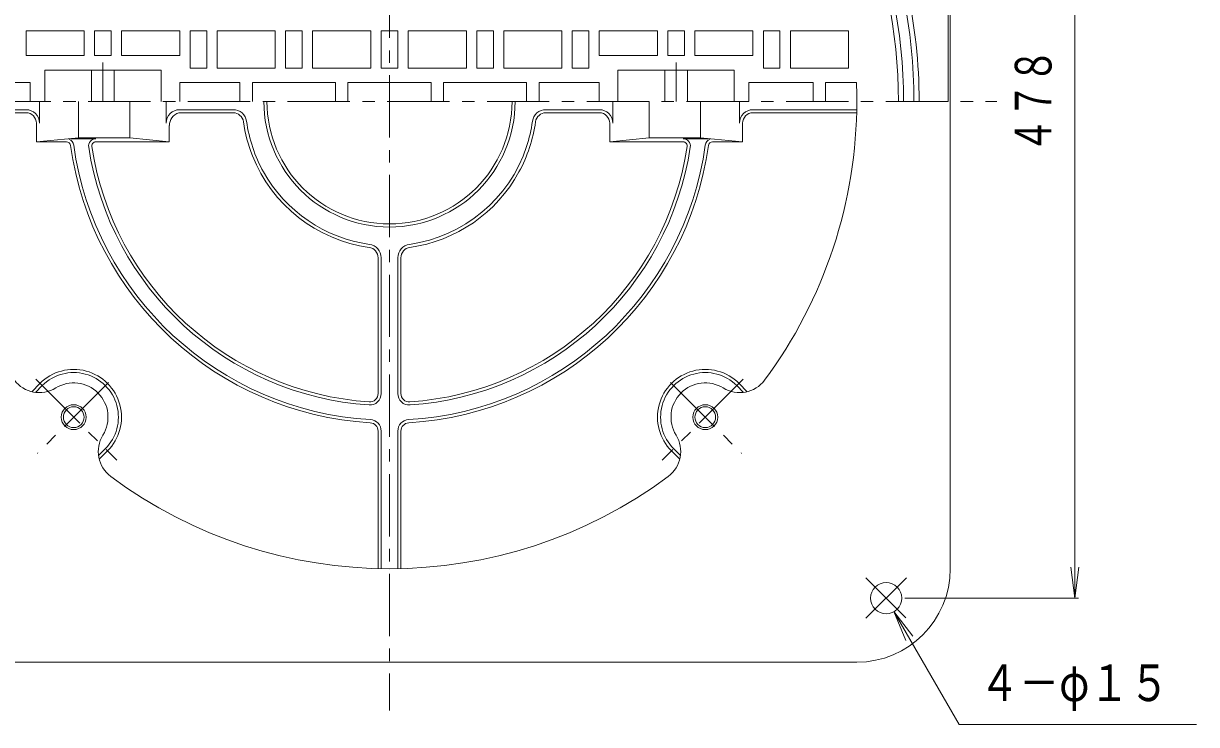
# Model space of a CAD drawing. Units: millimetres, scale not verified. Extents: x -589 to 461, y -801 to 845.
# Drawn here: x -229 to 336, y -58 to 279 of the extents above; entities that cross this region are included whole.
import ezdxf
from ezdxf.enums import TextEntityAlignment as Align

# ---------------------------------------------------------------- set-up
doc = ezdxf.new("R2010")
doc.units = ezdxf.units.MM
doc.header["$LTSCALE"] = 6
doc.linetypes.add('CHAIN1', pattern=[8, 5, -1, 1, -1])
for name, color, linetype, lineweight in [('0-1_躯体', 2, 'Continuous', 18), ('0-2_仕上', 3, 'Continuous', 18), ('0-4_その他', 7, 'Continuous', 18)]:
    doc.layers.add(name, color=color, linetype=linetype, lineweight=lineweight)
doc.styles.add('ＭＳ ゴシック', font='')
doc.styles.get('ＭＳ ゴシック').set_extended_font_data('MS Gothic')

msp = doc.modelspace()

# ---------------------------------------------------------------- linework, layer by layer
at = {"layer": '0-1_躯体'}
for p, q in [((216.424, 466.963), (216.424, 241.963)), ((217.424, 466.963), (217.424, 16.964)), ((196.292, 12.547), (176.842, -6.903)), ((176.843, 12.545), (196.098, -6.711)), ((172.424, -28.036), (-277.576, -28.036))]:
    msp.add_line(p, q, dxfattribs=at)
msp.add_circle((186.566, 2.821), 7.5, dxfattribs=at)
for centre, radius, start, end in [((-52.576, 241.963), 252.5, 0, 180), ((-52.576, 241.963), 247.5, 0, 180), ((-52.576, 241.963), 255, 0, 12.35406), ((-52.576, 241.963), 225, 323.39368, 0), ((-221.154, 116.737), 15, 216.60628, 301.69508), ((116.002, 116.737), 15, 238.30492, 323.39372), ((-204.604, 89.935), 16.5, 328.30493, 121.69507), ((99.452, 89.935), 16.5, 58.30493, 211.69507), ((-177.802, 73.385), 15, 148.30492, 233.39372), ((72.65, 73.385), 15, 306.60628, 31.69508), ((-52.576, 241.963), 225, 233.39368, 306.60634), ((172.424, 16.964), 45, 270, 0)]:
    msp.add_arc(centre, radius, start, end, dxfattribs=at)
at = {"layer": '0-2_仕上', "linetype": 'CHAIN1'}
for p, q in [((-52.576, 446.527), (-52.576, -51.303)), ((-190.576, 260.71), (-190.576, 241.963)), ((85.424, 260.71), (85.424, 241.963)), ((-341.632, 241.963), (239.77, 241.963)), ((-222.911, 108.243), (-183.861, 69.192)), ((117.759, 108.243), (78.709, 69.192)), ((-187.892, 106.647), (-222.111, 72.428)), ((82.74, 106.647), (116.959, 72.428))]:
    msp.add_line(p, q, dxfattribs=at)
at = {"layer": '0-2_仕上'}
for p, q in [((-199.576, 275.963), (-227.576, 275.963)), ((-227.576, 275.963), (-227.576, 263.963)), ((-186.576, 275.963), (-194.576, 275.963)), ((-194.576, 275.963), (-194.576, 263.963)), ((-186.576, 275.963), (-186.576, 263.963)), ((-153.576, 275.963), (-181.576, 275.963)), ((-181.576, 275.963), (-181.576, 263.963)), ((-153.576, 275.963), (-153.576, 263.963)), ((-140.576, 275.963), (-140.576, 257.963)), ((-107.576, 275.963), (-107.576, 257.964)), ((-94.576, 275.963), (-94.576, 257.964)), ((-61.576, 275.963), (-89.576, 275.963)), ((-89.576, 275.963), (-89.576, 257.964)), ((-61.576, 275.963), (-61.576, 257.964)), ((-56.576, 275.963), (-48.576, 275.963)), ((-56.576, 275.963), (-56.576, 257.964)), ((-48.576, 275.963), (-48.576, 257.964)), ((-43.576, 275.963), (-15.576, 275.963)), ((-43.576, 275.963), (-43.576, 257.964)), ((-15.576, 275.963), (-15.576, 257.964)), ((-10.576, 275.963), (-10.576, 257.964)), ((2.424, 275.963), (2.424, 257.964)), ((30.424, 275.963), (2.424, 275.963)), ((30.424, 275.963), (30.424, 257.964)), ((35.424, 275.963), (35.424, 257.964)), ((48.424, 275.963), (76.424, 275.963)), ((76.424, 275.963), (76.424, 263.963)), ((81.424, 275.963), (89.424, 275.963)), ((81.424, 275.963), (81.424, 263.963)), ((89.424, 275.963), (89.424, 263.963)), ((94.424, 275.963), (122.424, 275.963)), ((122.424, 275.963), (122.424, 263.963)), ((127.424, 275.963), (127.424, 257.963)), ((140.424, 275.963), (140.424, 257.963)), ((-186.576, 263.963), (-194.576, 263.963)), ((-153.576, 263.963), (-181.576, 263.963)), ((81.424, 263.963), (89.424, 263.963)), ((-162.576, 256.963), (-218.576, 256.963)), ((-218.576, 256.963), (-218.576, 241.963)), ((-196.076, 256.963), (-196.076, 241.963)), ((-185.076, 256.963), (-185.076, 241.963)), ((-162.576, 256.963), (-162.576, 241.963)), ((-140.576, 257.963), (-148.576, 257.963)), ((-107.576, 257.963), (-135.576, 257.963)), ((-94.576, 257.964), (-102.576, 257.964)), ((-61.576, 257.964), (-89.576, 257.964)), ((-56.576, 257.964), (-48.576, 257.964)), ((-43.576, 257.964), (-15.576, 257.964)), ((-10.576, 257.964), (-2.576, 257.964)), ((2.424, 257.964), (30.424, 257.964)), ((35.424, 257.964), (43.424, 257.964)), ((57.424, 256.963), (113.424, 256.963)), ((57.424, 256.963), (57.424, 241.963)), ((79.924, 256.963), (79.924, 241.963)), ((90.924, 256.963), (90.924, 241.963)), ((113.424, 256.963), (113.424, 241.963)), ((127.424, 257.963), (135.424, 257.963)), ((140.424, 257.963), (168.424, 257.963)), ((-225.576, 250.963), (-256.576, 250.963)), ((-225.576, 250.963), (-225.576, 241.963)), ((-153.576, 250.963), (-153.576, 241.963)), ((-124.576, 250.963), (-153.576, 250.963)), ((-124.576, 250.963), (-124.576, 241.963)), ((-78.576, 250.963), (-78.576, 241.963)), ((-72.576, 250.963), (-32.576, 250.963)), ((-72.576, 250.963), (-72.576, 241.963)), ((-32.576, 250.963), (-32.576, 241.963)), ((-26.576, 250.963), (13.424, 250.963)), ((-26.576, 250.963), (-26.576, 241.963)), ((13.424, 250.963), (13.424, 241.963)), ((19.424, 250.963), (19.424, 241.963)), ((19.424, 250.963), (48.424, 250.963)), ((48.424, 250.963), (48.424, 241.963)), ((120.424, 250.963), (151.424, 250.963)), ((120.424, 250.963), (120.424, 241.963)), ((151.424, 250.963), (151.424, 241.963)), ((157.424, 250.963), (172.244, 250.963)), ((157.424, 250.963), (157.424, 241.963)), ((-277.54, 237.963), (-227.577, 237.963)), ((-221.078, 231.463), (-221.078, 241.963)), ((-202.391, 224.463), (-202.391, 241.963)), ((-160.091, 231.463), (-160.091, 241.963)), ((-153.591, 237.963), (-127.847, 237.963)), ((48.439, 237.963), (22.695, 237.963)), ((54.939, 231.463), (54.939, 241.963)), ((97.239, 224.463), (97.239, 241.963)), ((115.926, 231.463), (115.926, 241.963)), ((172.388, 237.963), (122.426, 237.963)), ((-227.577, 236.463), (-277.509, 236.463)), ((-154.059, 236.463), (-127.847, 236.463)), ((48.439, 236.463), (22.695, 236.463)), ((122.426, 236.463), (172.357, 236.463)), ((-222.577, 231.463), (-222.577, 222.463)), ((-158.591, 222.463), (-158.591, 230.275)), ((53.439, 231.463), (53.439, 222.463)), ((117.426, 231.463), (117.426, 222.463)), ((-222.577, 222.463), (-202.391, 224.463)), ((-222.577, 222.463), (-208.097, 222.463)), ((-193.95, 223.963), (-205.882, 223.963)), ((-193.95, 222.463), (-158.591, 222.463)), ((-177.597, 224.463), (-158.591, 222.463)), ((72.445, 224.463), (53.439, 222.463)), ((88.799, 222.463), (53.439, 222.463)), ((88.799, 223.963), (100.73, 223.963)), ((117.426, 222.463), (97.239, 224.463)), ((117.426, 222.463), (102.945, 222.463)), ((-58.076, 166.692), (-58.076, 101.284)), ((-56.576, 166.692), (-56.576, 101.284)), ((-48.576, 166.692), (-48.576, 101.284)), ((-47.076, 166.692), (-47.076, 101.284)), ((-220.867, 106.199), (-224.863, 102.203)), ((-219.807, 105.138), (-223.083, 101.862)), ((114.655, 105.138), (117.931, 101.862)), ((115.715, 106.199), (119.711, 102.203)), ((-58.076, 83.247), (-58.076, 17.03)), ((-56.576, 83.247), (-56.576, 16.999)), ((-48.576, 83.247), (-48.576, 16.999)), ((-47.076, 83.247), (-47.076, 17.03)), ((-189.401, 74.732), (-192.677, 71.456)), ((-188.34, 73.672), (-192.336, 69.676)), ((83.189, 73.672), (87.184, 69.676)), ((84.249, 74.732), (87.525, 71.456))]:
    msp.add_line(p, q, dxfattribs=at)
for points in [[(-199.576, 275.963), (-199.576, 263.963), (-227.576, 263.963)], [(-140.576, 275.963), (-148.576, 275.963), (-148.576, 257.963)], [(-107.576, 275.963), (-135.576, 275.963), (-135.576, 257.963)], [(-94.576, 275.963), (-102.576, 275.963), (-102.576, 257.964)], [(-10.576, 275.963), (-2.576, 275.963), (-2.576, 257.964)], [(35.424, 275.963), (43.424, 275.963), (43.424, 257.964)], [(48.424, 275.963), (48.424, 263.963), (76.424, 263.963)], [(94.424, 275.963), (94.424, 263.963), (122.424, 263.963)], [(127.424, 275.963), (135.424, 275.963), (135.424, 257.963)], [(140.424, 275.963), (168.424, 275.963), (168.424, 257.963)], [(-78.576, 250.963), (-118.576, 250.963), (-118.576, 241.963)], [(-202.391, 224.463), (-177.597, 224.463), (-177.597, 241.963)], [(97.239, 224.463), (72.445, 224.463), (72.445, 241.963)]]:
    msp.add_lwpolyline(points, dxfattribs=at)
for centre, radius in [((-204.604, 89.935), 6), ((-204.604, 89.935), 5), ((99.452, 89.935), 6), ((99.452, 89.935), 5)]:
    msp.add_circle(centre, radius, dxfattribs=at)
for centre, radius, start, end in [((-52.576, 241.963), 245, 0, 180), ((-52.576, 241.963), 225, 0, 2.29245), ((-227.577, 231.463), 6.5, 0, 90), ((-153.591, 231.463), 6.5, 90, 180), ((-127.847, 231.463), 6.5, 7.94156, 90), ((-52.576, 241.963), 60.5, 180, 270), ((-52.576, 241.963), 59, 180, 270), ((-52.576, 241.963), 60.5, 270, 0), ((-52.576, 241.963), 59, 270, 0), ((22.695, 231.463), 6.5, 90, 172.05844), ((48.439, 231.463), 6.5, 0, 90), ((122.426, 231.463), 6.5, 90, 180), ((-227.577, 231.463), 5, 0, 90), ((-152.07, 230.275), 6.5, 107.81763, 180), ((-127.847, 231.463), 5, 7.94142, 90), ((-52.576, 241.963), 71, 187.94116, 201.63095), ((-52.576, 241.963), 69.5, 187.94114, 209.28858), ((-52.576, 241.963), 71, 331.38816, 352.05884), ((-52.576, 241.963), 69.5, 341.73922, 352.05886), ((22.695, 231.463), 5, 90, 172.05858), ((48.439, 231.463), 5, 0, 90), ((122.426, 231.463), 5, 90, 180), ((-208.097, 220.463), 2, 7.87085, 90), ((-208.097, 220.463), 3.5, 7.8712, 70.30876), ((-52.576, 241.963), 155, 187.87097, 266.57463), ((-52.576, 241.963), 153.5, 187.87096, 266.57463), ((-193.95, 220.463), 3.5, 90, 188.64731), ((-193.95, 220.463), 2, 90, 188.64754), ((-52.576, 241.963), 153.5, 273.42537, 352.12904), ((-52.576, 241.963), 155, 273.42537, 352.12903), ((88.799, 220.463), 3.5, 351.35269, 90), ((88.799, 220.463), 2, 351.35246, 90), ((102.945, 220.463), 3.5, 109.69124, 172.1288), ((102.945, 220.463), 2, 90, 172.12915), ((-52.576, 241.963), 146.5, 188.64719, 266.13672), ((-52.576, 241.963), 145, 188.64719, 266.13672), ((-52.576, 241.963), 71, 201.63095, 262.05872), ((-52.576, 241.963), 69.5, 277.94127, 341.73922), ((-52.576, 241.963), 145, 273.86328, 351.35281), ((-52.576, 241.963), 146.5, 273.86328, 351.35281), ((-52.576, 241.963), 69.5, 209.28858, 262.05873), ((-52.576, 241.963), 71, 277.94128, 331.38816), ((-63.076, 166.692), 5, 0, 82.05901), ((-63.076, 166.692), 6.5, 0, 82.05881), ((-42.076, 166.692), 6.5, 97.94119, 180), ((-42.076, 166.692), 5, 97.94099, 180), ((-204.604, 89.935), 23, 314.99979, 134.99992), ((-204.604, 89.935), 21.5, 314.99979, 134.99992), ((99.452, 89.935), 23, 45.00008, 225.00021), ((99.452, 89.935), 21.5, 45.00008, 225.00021), ((-62.076, 101.284), 5.5, 266.13672, 0), ((-62.076, 101.284), 4, 266.13672, 0), ((-43.076, 101.284), 5.5, 180, 273.86328), ((-43.076, 101.284), 4, 180, 273.86328), ((-62.076, 83.247), 4, 0, 86.57463), ((-62.076, 83.247), 5.5, 0, 86.57463), ((-43.076, 83.247), 5.5, 93.42537, 180), ((-43.076, 83.247), 4, 93.42537, 180)]:
    msp.add_arc(centre, radius, start, end, dxfattribs=at)
at = {"layer": '0-4_その他'}
for p, q in [((277.424, 2.821), (277.424, 481.106)), ((277.424, 2.821), (275.466, 17.693)), ((277.424, 2.821), (279.382, 17.693)), ((195.566, 2.821), (279.224, 2.821)), ((190.316, -3.674), (199.448, -15.574)), ((190.316, -3.674), (196.056, -17.532))]:
    msp.add_line(p, q, dxfattribs=at)
msp.add_lwpolyline([(190.316, -3.674), (221.703, -58.037), (335.994, -58.037)], dxfattribs=at)

# ---------------------------------------------------------------- texts
at = {"layer": '0-4_その他', "color": 3, "style": 'ＭＳ ゴシック', "width": 0.7}
msp.add_text('４７８', height=17.6, rotation=90, dxfattribs=at).set_placement((271.424, 217.063), align=Align.BOTTOM_LEFT)
at = {"layer": '0-4_その他', "color": 6, "style": 'ＭＳ ゴシック', "width": 0.8}
msp.add_text('４－φ１５', height=17.6, dxfattribs=at).set_placement((231.448, -52.037), align=Align.BOTTOM_LEFT)

doc.saveas('drawing.dxf')
